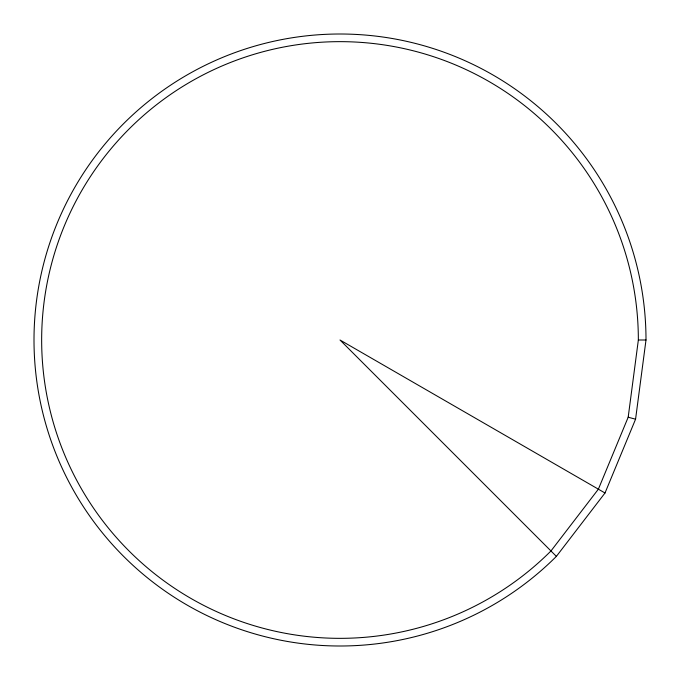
<?xml version="1.0" encoding="UTF-8"?>
<svg xmlns="http://www.w3.org/2000/svg" width="680" height="680" viewBox="0 0 680 680"><rect width="100%" height="100%" fill="white"/><g stroke="black" fill="none" stroke-linecap="round" stroke-linejoin="round"><path stroke-width="1.02" d="M628.184 417.223L638.35 340A298.35 298.35 0 0 0 262.777 51.816A298.35 298.35 0 0 0 81.626 489.175A298.35 298.35 0 0 0 550.962 550.962L598.375 489.175L628.184 417.223L635.571 419.195L646 340A306 306 0 0 0 260.805 44.43A306 306 0 0 0 74.996 493A306 306 0 0 0 556.376 556.376L605.005 493L635.571 419.195M638.35 340L646 340M605.005 493L340 340L556.376 556.376"/></g></svg>
